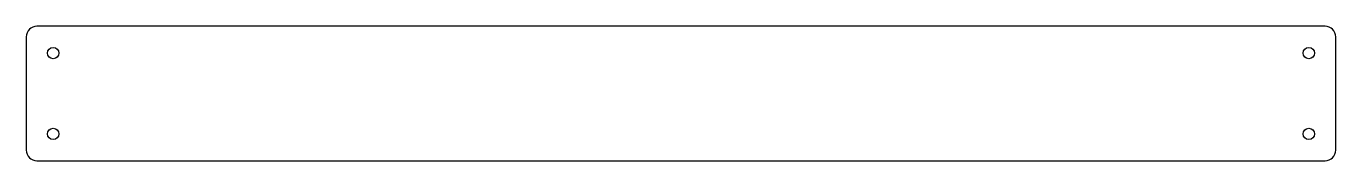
# Model space of a CAD drawing. Header units: millimetres. Extents: x -243 to 0, y -25 to 0.
import ezdxf

# ---------------------------------------------------------------- set-up
doc = ezdxf.new("R2010")
doc.units = ezdxf.units.MM
doc.layers.get('0').update_dxf_attribs({"linetype": 'CONTINUOUS'})

msp = doc.modelspace()

# ---------------------------------------------------------------- linework, layer by layer
msp.add_lwpolyline([(-240.8875, 0, 0.41421356), (-242.8875, -2), (-242.8875, -23, 0.41421356), (-240.8875, -25), (-2, -25, 0.41421356), (0, -23), (0, -2, 0.41421356), (-2, 0)], format="xyb", close=True)
for centre in [(-237.8875, -5), (-5, -5), (-237.8875, -20), (-5, -20)]:
    msp.add_circle(centre, 1.05)

doc.saveas('drawing.dxf')
